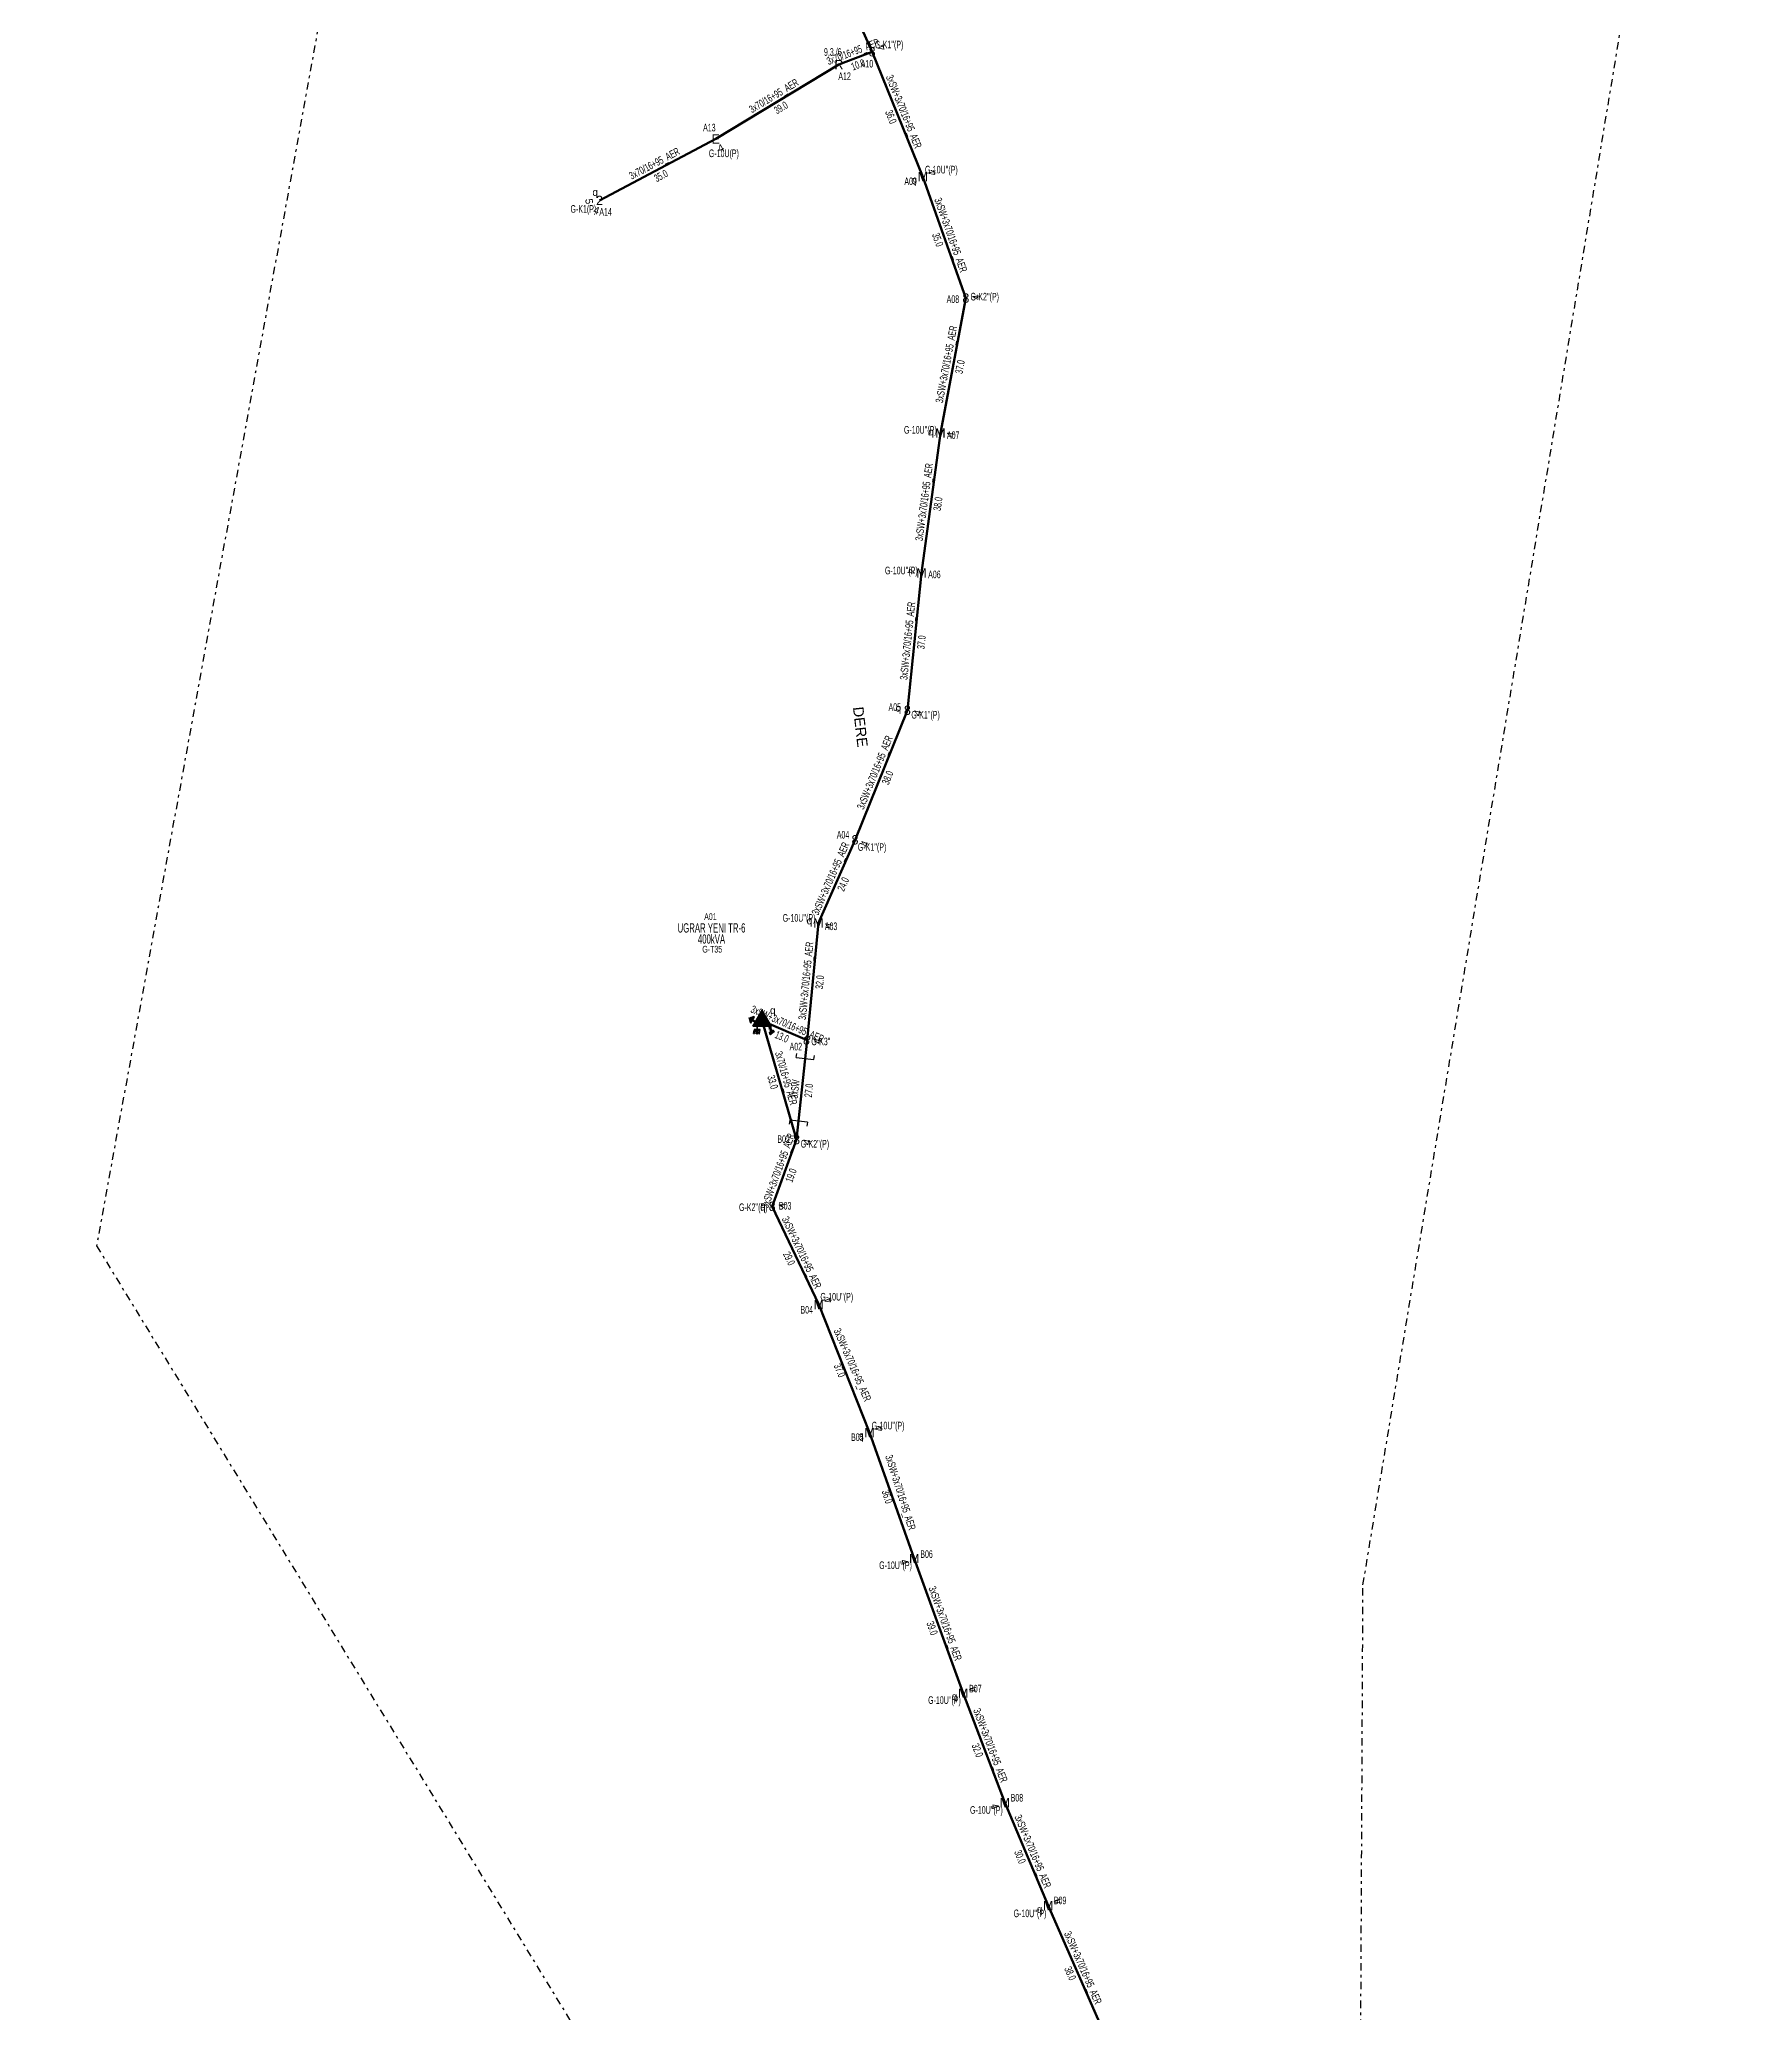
# Model space of a CAD drawing. Header units: millimetres. Extents: x 472380 to 475428, y 4017879 to 4021986.
# Drawn here: x 473254 to 473716, y 4019348 to 4019879 of the extents above; entities that cross this region are included whole.
import ezdxf
from ezdxf.enums import TextEntityAlignment as Align

# ---------------------------------------------------------------- set-up
doc = ezdxf.new("R2010")
doc.units = ezdxf.units.MM
doc.linetypes.add('DASHEDXX', pattern=[5.05, 2, -1.175, 0.7, -1.175])
for name, color, linetype, lineweight in [('DIREK_AG_MEVCUT', 120, 'Continuous', 25), ('DIREK_AG_YENI', 108, 'Continuous', 25), ('DIREK_OG_YENI', 10, 'Continuous', 25), ('HAT_AG_HAVAI_YENI', 3, 'Continuous', 50), ('HAT_OG_HAVAI_YENI', 1, 'Continuous', 70), ('KULLANICI', 1, 'Continuous', 25), ('TRAFO_TADILAT_BYSK', 5, 'Continuous', 30), ('TRAFO_YENI', 5, 'Continuous', 30)]:
    doc.layers.add(name, color=color, linetype=linetype, lineweight=lineweight)
doc.layers.add('NIA_AG', color=5, linetype='Continuous')
doc.styles.add('Direk', font='B_CAD')
doc.styles.get("Standard").update_dxf_attribs({"font": 'Arial'})

# ---------------------------------------------------------------- blocks, each defined once
blk = doc.blocks.new('AG_NIA', base_point=(-64.4296, 129.8924))
at = {"layer": 'NIA_AG'}
for p, q in [((-64.429604, 132.292432), (-65.529604, 132.292432)), ((-64.429604, 127.492432), (-64.429604, 132.292432)), ((-64.429604, 127.492432), (-65.529604, 127.492432))]:
    blk.add_line(p, q, dxfattribs=at)
blk = doc.blocks.new('YENI_DIREK')
h = blk.add_hatch(color=32)
h.paths.add_polyline_path([(-3.28, -0.5), (-3.07, -0.63), (-2.64, 0.1), (-1.87, -0.35), (-1.77, -0.17), (-2.54, 0.28), (-2.11, 1.01), (-2.33, 1.14)])
h.paths.add_polyline_path([(-3.42, -0.17), (-3.29, -0.25), (-2.57, 0.98), (-2.7, 1.06)])
h.paths.add_polyline_path([(-3.5, 0.29), (-3.37, 0.22), (-3.01, 0.82), (-3.14, 0.9)])
h.paths.add_polyline_path([(-3.41, 0.73), (-3.54, 0.81), (-3.62, 0.68), (-3.49, 0.61)])
h.paths.add_polyline_path([(-1.26, -1.44), (-1.46, -1.44), (-1.47, -2.34), (-2.22, -2.34), (-2.48, -3.47), (-2.38, -3.47), (-2.17, -2.54), (-1.87, -2.54), (-2.08, -3.47), (-1.98, -3.47), (-1.77, -2.54), (-1.47, -2.54), (-1.68, -3.48), (-1.58, -3.48), (-1.37, -2.54), (-1.07, -2.54), (-1.28, -3.48), (-1.18, -3.48), (-0.97, -2.54), (-0.67, -2.55), (-0.88, -3.48), (-0.78, -3.48), (-0.52, -2.35), (-1.27, -2.34)])
at = {"layer": 'TRAFO_YENI'}
for points in [[(2.31, -1.57), (2.08, -1.92), (2.04, -1.44), (1.9, -1.44), (1.98, -2.32), (2.21, -1.96), (2.27, -2.67), (2.06, -2.67), (2.36, -2.87), (2.36, -2.86), (2.6, -2.49), (2.41, -2.63)], [(2.31, -1.57), (2.08, -1.92), (2.04, -1.44), (1.9, -1.44), (1.98, -2.32), (2.21, -1.96), (2.27, -2.67), (2.06, -2.67), (2.36, -2.87), (1.94, -3.19), (2.16, -3.79), (2.22, -3.74), (2.04, -3.26), (2.22, -3.13), (2.4, -3.6), (2.46, -3.56), (2.28, -3.08), (2.46, -2.94), (2.64, -3.42), (2.69, -3.38), (2.51, -2.9), (2.69, -2.76), (2.87, -3.24), (2.93, -3.2), (2.75, -2.72), (2.93, -2.58), (3.11, -3.06), (3.17, -3.01), (2.95, -2.42), (2.36, -2.86), (2.6, -2.49), (2.41, -2.63)], [(2.93, -2.58), (3.11, -3.06), (3.17, -3.01), (2.95, -2.42), (2.36, -2.86), (2.6, -2.49), (2.41, -2.63), (2.31, -1.57), (2.08, -1.92), (2.04, -1.44), (1.9, -1.44), (1.98, -2.32), (2.21, -1.96), (2.27, -2.67), (2.06, -2.67), (2.36, -2.87), (1.94, -3.19), (2.16, -3.79), (2.22, -3.74), (2.04, -3.26), (2.22, -3.13), (2.4, -3.6), (2.46, -3.56), (2.28, -3.08), (2.46, -2.94), (2.64, -3.42), (2.69, -3.38), (2.51, -2.9), (2.69, -2.76), (2.87, -3.24), (2.93, -3.2), (2.75, -2.72)]]:
    blk.add_hatch(color=32, dxfattribs=at).paths.add_polyline_path(points)
at = {"layer": 'TRAFO_TADILAT_BYSK', "color": 32, "flags": 128}
for points in [[(-3.49, 0.61), (-3.41, 0.73), (-3.54, 0.81), (-3.62, 0.68), (-3.49, 0.61)], [(-3.37, 0.22), (-3.01, 0.82), (-3.14, 0.9), (-3.5, 0.29), (-3.37, 0.22)], [(-3.29, -0.25), (-2.57, 0.98), (-2.7, 1.06), (-3.42, -0.17), (-3.29, -0.25)], [(-1.77, -0.17), (-2.54, 0.28), (-2.11, 1.01), (-2.33, 1.14), (-3.28, -0.5), (-3.07, -0.63), (-2.64, 0.1), (-1.87, -0.35), (-1.77, -0.17)], [(-1.26, -1.44), (-1.46, -1.44), (-1.47, -2.34), (-2.22, -2.34), (-2.48, -3.47), (-2.38, -3.47), (-2.17, -2.54), (-1.87, -2.54), (-2.08, -3.47), (-1.98, -3.47), (-1.77, -2.54), (-1.47, -2.54), (-1.68, -3.48), (-1.58, -3.48), (-1.37, -2.54), (-1.07, -2.54), (-1.28, -3.48), (-1.18, -3.48), (-0.97, -2.54), (-0.67, -2.55), (-0.88, -3.48), (-0.78, -3.48), (-0.52, -2.35), (-1.27, -2.34), (-1.26, -1.44)]]:
    blk.add_lwpolyline(points, dxfattribs=at)
at = {"layer": 'TRAFO_YENI', "linetype": 'Continuous'}
for p, q in [((-2.5, -1.44), (0, 2.89)), ((2.5, -1.44), (0, 2.89)), ((-2.5, -1.44), (2.5, -1.44))]:
    blk.add_line(p, q, dxfattribs=at)
at = {"layer": 'TRAFO_YENI', "color": 32, "flags": 128}
blk.add_lwpolyline([(1.9, -1.44), (2.04, -1.44), (2.08, -1.92), (2.31, -1.57), (2.41, -2.63), (2.6, -2.49), (2.36, -2.86), (2.95, -2.42), (3.17, -3.01), (3.11, -3.06), (2.93, -2.58), (2.75, -2.72), (2.93, -3.2), (2.87, -3.24), (2.69, -2.76), (2.51, -2.9), (2.69, -3.38), (2.64, -3.42), (2.46, -2.94), (2.28, -3.08), (2.46, -3.56), (2.4, -3.6), (2.22, -3.13), (2.04, -3.26), (2.22, -3.74), (2.16, -3.79), (1.94, -3.19), (2.36, -2.87), (2.06, -2.67), (2.27, -2.67), (2.21, -1.96), (1.98, -2.32), (1.9, -1.44)], dxfattribs=at)
at = {"layer": 'TRAFO_YENI', "linetype": 'Continuous'}
for points in [[(-2.5, -1.44), (0, -1.44), (0, 2.89)], [(0, -1.44), (0, 2.89), (2.5, -1.44)]]:
    blk.add_solid(points, dxfattribs=at)

msp = doc.modelspace()

# ---------------------------------------------------------------- linework, layer by layer
at = {"color": 4, "linetype": 'DASHEDXX', "lineweight": 30}
msp.add_lwpolyline([(473567.054007, 4019200.521194), (473581.794774, 4019182.997175), (473609.376791, 4019187.489046), (473610.71686, 4019463.031009), (473715.658629, 4020096.577964), (473353.47552, 4020362.091896), (473254.180259, 4020279.643171), (473331.097657, 4019892.548306), (473269.571545, 4019554.370491), (473439.864479, 4019275.9317), (473566.390477, 4019201.071949)], dxfattribs=at)
at = {"layer": 'HAT_AG_HAVAI_YENI'}
for p, q in [((473469.535, 4019872.5), (473436.357, 4019852.476)), ((473478.488, 4019875.941), (473469.535, 4019872.5)), ((473436.357, 4019852.476), (473405.053, 4019835.914)), ((473448.891, 4019614.976), (473458.147, 4019582.99))]:
    msp.add_line(p, q, dxfattribs=at)
at = {"layer": 'HAT_OG_HAVAI_YENI'}
for p, q in [((473468.804, 4019897.606), (473478.488, 4019875.941)), ((473478.488, 4019875.941), (473492.125, 4019842.3)), ((473492.125, 4019842.3), (473503.735, 4019809.598)), ((473503.735, 4019809.598), (473496.869035, 4019773.247661)), ((473496.869035, 4019773.247661), (473491.789, 4019735.595)), ((473491.789, 4019735.595), (473487.986, 4019698.608)), ((473487.986, 4019698.608), (473473.881, 4019663.713)), ((473473.881, 4019663.713), (473464.048675, 4019641.312136)), ((473464.048675, 4019641.312136), (473460.955, 4019609.797)), ((473448.891, 4019614.976), (473460.955, 4019609.797)), ((473460.955, 4019609.797), (473458.147, 4019582.99)), ((473458.147, 4019582.99), (473451.566, 4019564.995)), ((473451.566, 4019564.995), (473464.087734, 4019538.53504)), ((473464.087734, 4019538.53504), (473477.772387, 4019504.072669)), ((473477.772387, 4019504.072669), (473489.851609, 4019470.168651)), ((473489.851609, 4019470.168651), (473503.013212, 4019433.901283)), ((473503.013212, 4019433.901283), (473514.236017, 4019404.434318)), ((473514.236017, 4019404.434318), (473525.911396, 4019376.697397)), ((473525.911396, 4019376.697397), (473541.246, 4019341.663))]:
    msp.add_line(p, q, dxfattribs=at)

# ---------------------------------------------------------------- block references
at = {"layer": 'NIA_AG'}
for p, rotation in [((473460.434106, 4019604.824207), 264.020145), ((473458.667894, 4019587.962793), 84.02014499999999)]:
    msp.add_blockref('AG_NIA', p, dxfattribs=dict(at, rotation=rotation))
at = {"layer": 'TRAFO_YENI'}
msp.add_blockref('YENI_DIREK', (473448.891, 4019614.976), dxfattribs=at)

# ---------------------------------------------------------------- texts
at = {"layer": 'DIREK_AG_MEVCUT', "width": 0.53}
for s, p in [('9,3 /6', (473467.881291, 4019875.880407)), ('A12', (473471.073035, 4019869.356046))]:
    msp.add_text(s, height=2.05, dxfattribs=at).set_placement(p, align=Align.MIDDLE_CENTER)
at = {"layer": 'DIREK_AG_MEVCUT', "style": 'Direk'}
msp.add_text('R', height=2.5, dxfattribs=at).set_placement((473469.535, 4019872.5), align=Align.MIDDLE_CENTER)
at = {"layer": 'DIREK_AG_YENI', "width": 0.53}
for s, p in [('A13', (473434.633669, 4019855.522331)), ('G-10U(P)', (473438.552032, 4019848.595845)), ('G-K1(P)', (473400.705288, 4019833.613757)), ('A14', (473406.689781, 4019832.820305))]:
    msp.add_text(s, height=2.05, dxfattribs=at).set_placement(p, align=Align.MIDDLE_CENTER)
at = {"layer": 'DIREK_AG_YENI', "style": 'Direk'}
for s, p in [('E', (473436.357, 4019852.476)), ('2', (473405.053, 4019835.914))]:
    msp.add_text(s, height=2.5, dxfattribs=at).set_placement(p, align=Align.MIDDLE_CENTER)
at = {"layer": 'DIREK_AG_YENI', "color": 32, "style": 'Direk'}
for s, rotation, p in [('4', 389.497154, (473437.735665, 4019850.038936)), ('5', 275.381965, (473402.265344, 4019835.651374)), ('4', 342.881965, (473404.228845, 4019833.238039))]:
    msp.add_text(s, height=2, rotation=rotation, dxfattribs=at).set_placement(p, align=Align.MIDDLE_CENTER)
at = {"layer": 'DIREK_AG_YENI', "color": 4, "style": 'Direk'}
msp.add_text('q', height=2, dxfattribs=at).set_placement((473403.883871, 4019838.123782), align=Align.MIDDLE_CENTER)
at = {"layer": 'DIREK_OG_YENI', "style": 'Direk'}
for s, p in [('8', (473478.488, 4019875.941)), ('M', (473492.125, 4019842.3)), ('8', (473503.735, 4019809.598)), ('M', (473496.869035, 4019773.247661)), ('M', (473491.789, 4019735.595)), ('8', (473487.986, 4019698.608)), ('8', (473473.881, 4019663.713)), ('M', (473464.048675, 4019641.312136)), ('8', (473458.147, 4019582.99)), ('8', (473451.566, 4019564.995)), ('M', (473464.087734, 4019538.53504)), ('M', (473477.772387, 4019504.072669)), ('M', (473489.851609, 4019470.168651)), ('M', (473503.013212, 4019433.901283)), ('M', (473514.236017, 4019404.434318)), ('M', (473525.911396, 4019376.697397))]:
    msp.add_text(s, height=2.5, dxfattribs=at).set_placement(p, align=Align.MIDDLE_CENTER)
at = {"layer": 'DIREK_OG_YENI', "color": 32, "style": 'Direk'}
for rotation, p in [(113.075081, (473481.063978, 4019877.038424)), (110.806086, (473494.742406, 4019843.294578)), (94.42495, (473506.526654, 4019809.814029)), (440.809978, (473499.633094, 4019772.800475)), (263.222815, (473489.008565, 4019735.925424)), (436.060151, (473490.703538, 4019697.933471)), (427.146446, (473476.461202, 4019662.625544)), (435.347805, (473466.757617, 4019640.603874)), (444.206841, (473463.7407, 4019609.514375)), (436.966019, (473460.874862, 4019582.358519)), (92.618482, (473454.363076, 4019565.122919)), (113.491295, (473466.655672, 4019539.651147)), (110.633665, (473480.392775, 4019505.059365)), (289.777947, (473487.216778, 4019469.221198)), (110.397972, (473505.637637, 4019434.877192)), (291.838842, (473511.636963, 4019403.392726)), (113.233441, (473528.484331, 4019377.801936))]:
    msp.add_text('4', height=2, rotation=rotation, dxfattribs=at).set_placement(p, align=Align.MIDDLE_CENTER)
at = {"layer": 'DIREK_OG_YENI', "width": 0.53}
for s, p in [("G-K1''(P)", (473483.068129, 4019877.892237)), ('A10', (473477.094896, 4019872.730196)), ("G-10U''(P)", (473497.134587, 4019844.203573)), ('A09', (473488.853242, 4019841.056778)), ('A08', (473500.245433, 4019809.327964)), ("G-K2''(P)", (473508.82202, 4019809.991653)), ("G-10U''(P)", (473491.475935, 4019774.120189)), ('A07', (473500.324109, 4019772.688679)), ("G-10U''(P)", (473486.352398, 4019736.24108)), ('A06', (473495.264544, 4019735.18197)), ('A05', (473484.589078, 4019699.451161)), ("G-K1''(P)", (473492.896679, 4019697.389105)), ('A04', (473470.655748, 4019665.07232)), ("G-K1''(P)", (473478.470873, 4019661.778545)), ("G-10U''(P)", (473458.800994, 4019642.684161)), ('A03', (473467.434852, 4019640.426809)), ('A02', (473457.935995, 4019608.026235)), ("G-K3''", (473464.676658, 4019609.419417)), ('B02', (473454.649078, 4019583.110588)), ("G-K2''(P)", (473463.082108, 4019581.847557)), ("G-K2''(P)", (473446.46599, 4019564.761761)), ('B03', (473455.062346, 4019565.154898)), ("G-10U''(P)", (473468.970417, 4019540.657209)), ('B04', (473460.877812, 4019537.139906)), ("G-10U''(P)", (473482.789662, 4019505.961903)), ('B05', (473474.496903, 4019502.839298)), ("G-10U''(P)", (473484.797025, 4019468.351086)), ('B06', (473493.145147, 4019471.352966)), ('B07', (473506.293743, 4019435.121169)), ("G-10U''(P)", (473497.985522, 4019432.031704)), ("G-10U''(P)", (473509.273653, 4019402.445611)), ('B08', (473517.484836, 4019405.736308)), ('B09', (473529.127565, 4019378.078071)), ("G-10U''(P)", (473521.015951, 4019374.595824))]:
    msp.add_text(s, height=2.05, dxfattribs=at).set_placement(p, align=Align.MIDDLE_CENTER)
at = {"layer": 'DIREK_OG_YENI', "color": 4, "style": 'Direk'}
for p in [(473489.78803, 4019841.411984), (473494.401125, 4019773.646934), (473485.559627, 4019699.210258), (473461.629977, 4019641.944513), (473449.06861, 4019564.880787), (473475.432756, 4019503.19169), (473500.669977, 4019433.029936), (473523.614133, 4019375.711201)]:
    msp.add_text('q', height=2, dxfattribs=at).set_placement(p, align=Align.MIDDLE_CENTER)
at = {"layer": 'DIREK_OG_YENI', "style": 'Direk'}
msp.add_text('8', height=2.5, rotation=343.153391, dxfattribs=at).set_placement((473460.955, 4019609.797), align=Align.MIDDLE_CENTER)
at = {"layer": 'HAT_AG_HAVAI_YENI', "lineweight": 30, "width": 0.53}
for rotation, p in [(381.025686, (473473.706541, 4019875.013666)), (391.111755, (473452.506662, 4019863.215442)), (387.88159, (473420.307291, 4019844.946337)), (286.139139, (473454.335748, 4019599.219366))]:
    msp.add_text('3x70/16+95_AER', height=2.05, rotation=rotation, dxfattribs=at).set_placement(p, align=Align.CENTER)
for s, rotation, p in [('10.0', 381.025686, (473474.316478, 4019873.426852)), ('39.0', 391.111755, (473453.385068, 4019861.759968)), ('35.0', 387.88159, (473421.102288, 4019843.44368)), ('33.0', 286.139139, (473452.702746, 4019598.746816))]:
    msp.add_text(s, height=2.05, rotation=rotation, dxfattribs=at).set_placement(p, align=Align.TOP_CENTER)
at = {"layer": 'HAT_OG_HAVAI_YENI', "lineweight": 30, "width": 0.53}
for s, rotation, p in [('3xSW+3x70/16+95_AER', 292.06544, (473486.093938, 4019859.439593)), ('3xSW+3x70/16+95_AER', 289.546934, (473498.730763, 4019826.233176)), ('3xSW+3x70/16+95_AER', 439.303802, (473499.466778, 4019791.580537)), ('3xSW+3x70/16+95_AER', 442.316416, (473493.486723, 4019754.534853)), ('3xSW+3x70/16+95_AER', 444.129538, (473489.042138, 4019717.188344)), ('3xSW+3x70/16+95_AER', 427.989721, (473480.145317, 4019681.479218)), ('3xSW+3x70/16+95_AER', 426.303353, (473468.186263, 4019652.854309)), ('3xSW+3x70/16+95_AER', 444.393675, (473461.655962, 4019625.637812)), ('3xSW+3x70/16+95_AER', 336.766454, (473455.258476, 4019613.167497)), ('3xSW', 444.020252, (473458.705763, 4019596.482418)), ('3xSW+3x70/16+95_AER', 429.913529, (473454.058501, 4019574.284338)), ('3xSW+3x70/16+95_AER', 295.324704, (473458.595401, 4019552.128359)), ('3xSW+3x70/16+95_AER', 293.564652, (473472.265704, 4019521.911034)), ('3xSW+3x70/16+95_AER', 287.662796, (473485.178453, 4019487.645925)), ('3xSW+3x70/16+95_AER', 289.94608, (473497.231422, 4019452.324932)), ('3xSW+3x70/16+95_AER', 290.849864, (473509.418954, 4019419.470333)), ('3xSW+3x70/16+95_AER', 292.82782, (473520.85713, 4019390.895626)), ('3xSW+3x70/16+95_AER', 293.638188, (473534.357154, 4019359.520802))]:
    msp.add_text(s, height=2.05, rotation=rotation, dxfattribs=at).set_placement(p, align=Align.CENTER)
for s, rotation, p in [('36.0', 292.06544, (473484.518454, 4019858.800962)), ('35.0', 289.546934, (473497.128738, 4019825.664392)), ('37.0', 439.303802, (473501.137241, 4019791.265014)), ('38.0', 442.316416, (473495.171459, 4019754.307559)), ('37.0', 444.129538, (473490.733223, 4019717.014469)), ('38.0', 427.989721, (473481.721415, 4019680.842104)), ('24.0', 426.303353, (473469.74293, 4019652.171088)), ('32.0', 444.393675, (473463.34783, 4019625.471735)), ('13.0', 336.766454, (473454.58786, 4019611.605359)), ('27.0', 444.020252, (473460.396513, 4019596.305318)), ('19.0', 429.913529, (473455.655099, 4019573.700494)), ('29.0', 295.324704, (473457.058774, 4019551.401188)), ('37.0', 293.564652, (473470.707468, 4019521.231402)), ('36.0', 287.662796, (473483.558593, 4019487.130121)), ('39.0', 289.94608, (473495.633399, 4019451.745001)), ('32.0', 290.849864, (473507.830276, 4019418.865268)), ('30.0', 292.82782, (473519.290283, 4019390.236089)), ('38.0', 293.638188, (473532.799792, 4019358.83917))]:
    msp.add_text(s, height=2.05, rotation=rotation, dxfattribs=at).set_placement(p, align=Align.TOP_CENTER)
at = {"layer": 'KULLANICI', "color": 5}
msp.add_text('DERE', height=2.813618, rotation=276.5198, dxfattribs=at).set_placement((473476.731826, 4019694.288204), align=Align.TOP_CENTER)
at = {"layer": 'TRAFO_YENI', "width": 0.6}
for s, height, p in [('A01', 1.8, (473434.926545, 4019642.119764)), ('UGRAR YENI TR-6', 2.5, (473435.217204, 4019638.740455)), ('400kVA', 2.5, (473435.217204, 4019635.740455))]:
    msp.add_text(s, height=height, dxfattribs=at).set_placement(p, align=Align.CENTER)
msp.add_text('G-T35', height=1.8, dxfattribs=at).set_placement((473435.413938, 4019635.157005), align=Align.TOP_CENTER)
at = {"layer": 'TRAFO_YENI', "color": 4, "style": 'Direk'}
msp.add_text('q', height=2, dxfattribs=at).set_placement((473451.719427, 4019617.804427), align=Align.MIDDLE_CENTER)

doc.saveas('drawing.dxf')
